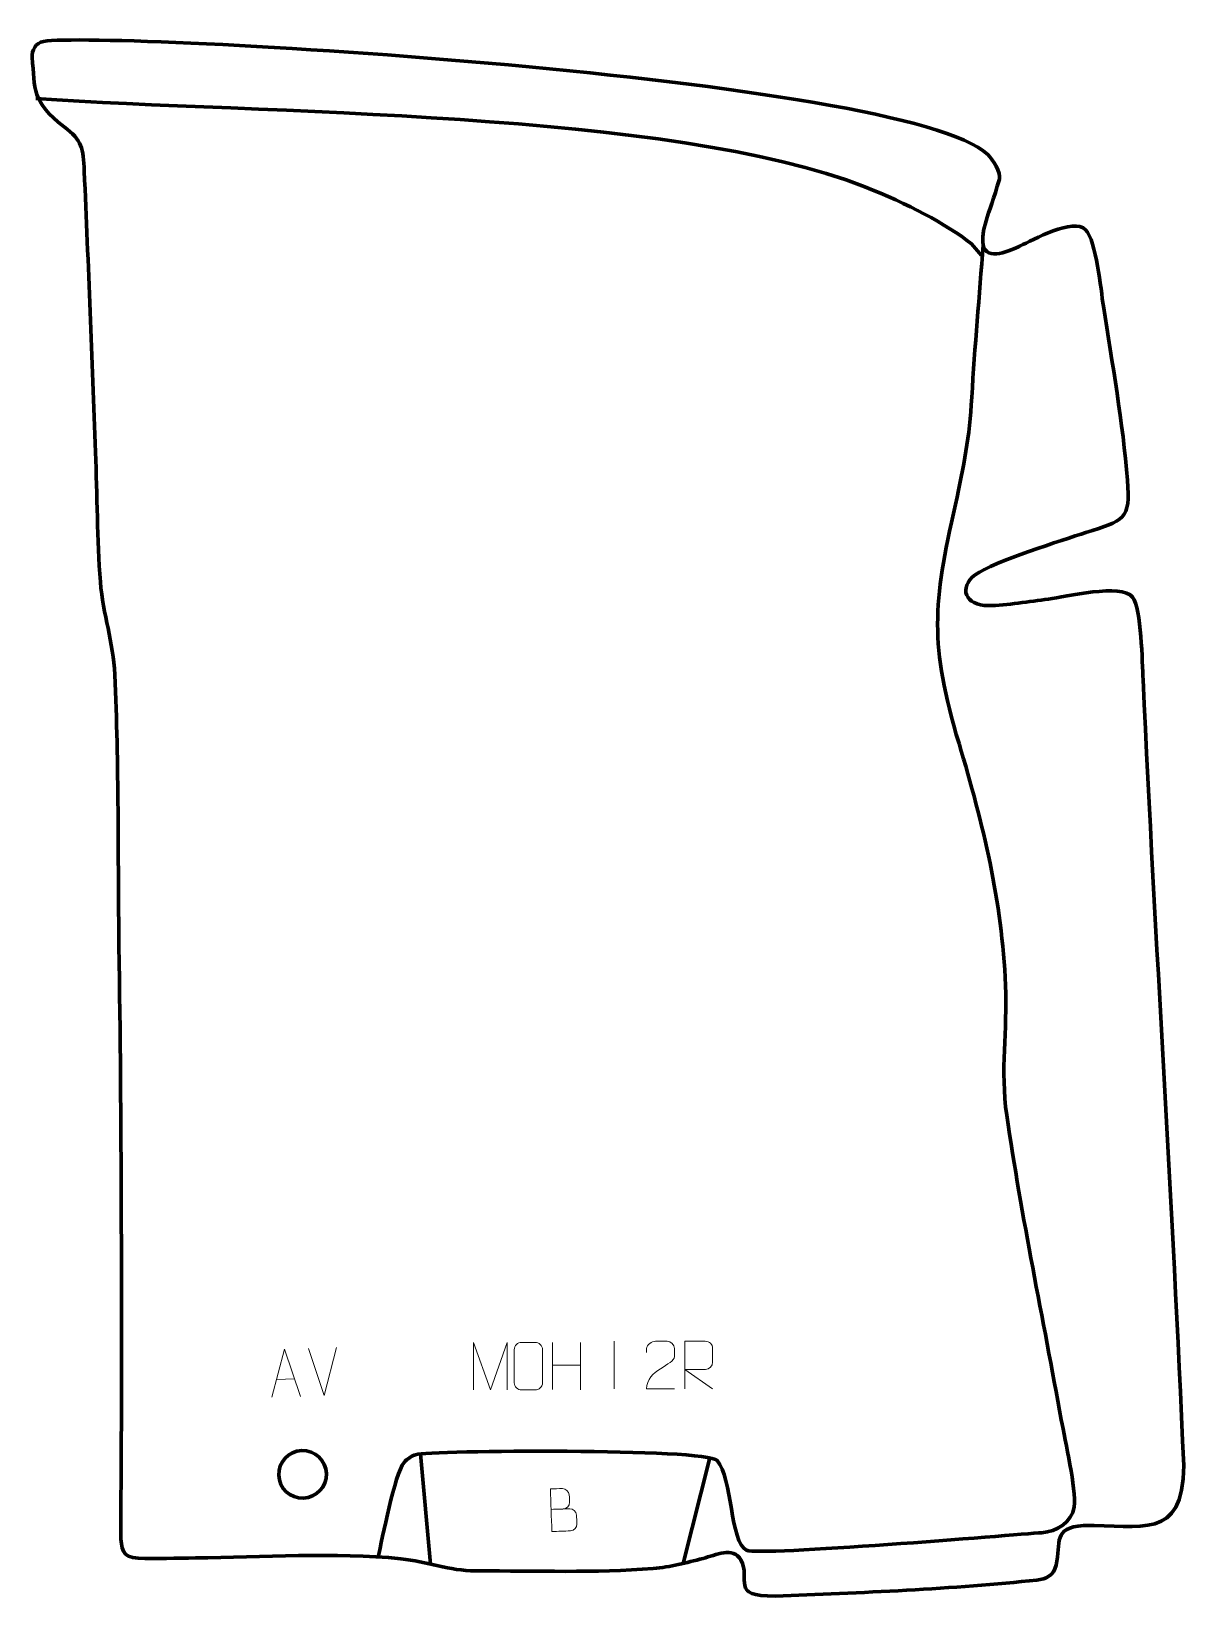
# Model space of a CAD drawing. Header units: millimetres. Extents: x 986 to 1591, y -110 to 711.
import ezdxf

# ---------------------------------------------------------------- set-up
doc = ezdxf.new("R2010")
doc.units = ezdxf.units.MM
doc.header["$MEASUREMENT"] = 0
doc.layers.add('layer 2', color=7, linetype='Continuous')
doc.layers.add('layer 3', color=7, linetype='Continuous')

msp = doc.modelspace()

# ---------------------------------------------------------------- linework, layer by layer
at = {"layer": 'layer 2', "color": 140, "lineweight": 158}
for points, knots in [([(988.6041, 675.4551), (1103.9158, 667.5566), (1321.9995, 669.4015), (1423.4869, 629.127), (1423.4869, 629.127), (1445.5557, 620.3692), (1465.9264, 609.9064), (1479.4273, 599.2463), (1479.4273, 599.2463), (1479.4273, 599.2463), (1484.6667, 593.0703), (1484.6667, 593.0703)], [0, 0, 0, 0, 0.25, 0.25, 0.25, 0.25, 0.5, 0.5, 0.5, 0.5, 1, 1, 1, 1]), ([(1168.175, -89.6243), (1170.3854, -79.9822), (1176.7551, -46.1122), (1181.747, -40.1009), (1181.747, -40.1009), (1183.4774, -38.0173), (1185.5542, -36.7431), (1187.8398, -35.9849), (1187.8398, -35.9849), (1194.8544, -33.658), (1339.9976, -32.4233), (1346.0341, -39.1085), (1346.0341, -39.1085), (1354.1242, -48.0681), (1352.5597, -81.8426), (1361.4278, -86.0987), (1361.4278, -86.0987), (1368.0196, -89.2624), (1500.7111, -78.0293), (1516.2968, -76.9008), (1516.2968, -76.9008), (1523.7924, -76.3561), (1532.2335, -71.4362), (1533.2055, -63.3436), (1533.2055, -63.3436), (1534.3469, -53.8398), (1528.49, -28.8084), (1526.4877, -17.7093), (1526.4877, -17.7093), (1516.8708, 35.3977), (1505.6439, 88.8185), (1497.8547, 142.1746), (1497.8547, 142.1746), (1494.4087, 165.7795), (1498.2551, 186.5083), (1497.234, 210.2268), (1497.234, 210.2268), (1495.3253, 254.5618), (1485.5292, 294.8349), (1472.83, 337.0495), (1472.83, 337.0495), (1457.1918, 389.3795), (1459.1558, 409.9063), (1470.9528, 462.5842), (1470.9528, 462.5842), (1475.5047, 482.9099), (1478.2828, 497.7947), (1479.5114, 518.7357), (1479.5114, 518.7357), (1481.0744, 545.3756), (1483.5057, 572.083), (1485.4964, 598.7125)], [0, 0, 0, 0, 0.07142857, 0.07142857, 0.07142857, 0.07142857, 0.14285714, 0.14285714, 0.14285714, 0.14285714, 0.21428571, 0.21428571, 0.21428571, 0.21428571, 0.28571429, 0.28571429, 0.28571429, 0.28571429, 0.35714286, 0.35714286, 0.35714286, 0.35714286, 0.42857143, 0.42857143, 0.42857143, 0.42857143, 0.5, 0.5, 0.5, 0.5, 0.57142857, 0.57142857, 0.57142857, 0.57142857, 0.64285714, 0.64285714, 0.64285714, 0.64285714, 0.71428571, 0.71428571, 0.71428571, 0.71428571, 0.78571429, 0.78571429, 0.78571429, 0.78571429, 0.85714286, 0.85714286, 0.85714286, 0.85714286, 1, 1, 1, 1])]:
    msp.add_open_spline(points, degree=3, knots=knots, dxfattribs=at)
at = {"layer": 'layer 2', "color": 250, "lineweight": 9}
for points, knots in [([(1112.4466, -5.8832), (1112.4466, -5.8832), (1118.9675, 19.3059), (1118.9675, 19.3059), (1118.9675, 19.3059), (1118.9675, 19.3059), (1127.3789, -5.3767), (1127.3789, -5.3767)], [0, 0, 0, 0, 0.33333333, 0.33333333, 0.33333333, 0.33333333, 1, 1, 1, 1]), ([(1218.1442, -2.0272), (1218.1442, -2.0272), (1218.1442, 22.9307), (1218.1442, 22.9307), (1218.1442, 22.9307), (1218.1442, 22.9307), (1227.0693, -2.0272), (1227.0693, -2.0272), (1227.0693, -2.0272), (1227.0693, -2.0272), (1235.8292, 22.9302), (1235.8292, 22.9302), (1235.8292, 22.9302), (1235.8292, 22.9302), (1235.8292, -2.0272), (1235.8292, -2.0272)], [0, 0, 0, 0, 0.2, 0.2, 0.2, 0.2, 0.4, 0.4, 0.4, 0.4, 0.6, 0.6, 0.6, 0.6, 1, 1, 1, 1]), ([(1243.4671, 22.9282), (1245.7928, 22.9282), (1248.1189, 22.9282), (1250.445, 22.9282), (1250.445, 22.9282), (1252.3916, 22.9638), (1254.383, 21.4722), (1254.4097, 19.0346), (1254.4097, 19.0346), (1254.4093, 13.2877), (1254.4093, 7.5404), (1254.4097, 1.7927), (1254.4097, 1.7927), (1254.2699, -0.5307), (1252.5927, -2.0103), (1250.445, -2.0211), (1250.445, -2.0211), (1248.1131, -2.0207), (1245.7812, -2.0207), (1243.4497, -2.0211), (1243.4497, -2.0211), (1241.5247, -2.1265), (1239.5526, -0.242), (1239.5638, 1.7753), (1239.5638, 1.7753), (1239.5641, 7.5454), (1239.5641, 13.3151), (1239.5638, 19.0844), (1239.5638, 19.0844), (1239.568, 21.2225), (1241.3147, 22.9417), (1243.4671, 22.9282)], [0, 0, 0, 0, 0.11111111, 0.11111111, 0.11111111, 0.11111111, 0.22222222, 0.22222222, 0.22222222, 0.22222222, 0.33333333, 0.33333333, 0.33333333, 0.33333333, 0.44444444, 0.44444444, 0.44444444, 0.44444444, 0.55555556, 0.55555556, 0.55555556, 0.55555556, 0.66666667, 0.66666667, 0.66666667, 0.66666667, 0.77777778, 0.77777778, 0.77777778, 0.77777778, 1, 1, 1, 1]), ([(1323.6437, -1.4334), (1318.7293, -1.4331), (1313.8149, -1.4331), (1308.9008, -1.4334), (1308.9008, -1.4334), (1308.9008, 8.4989), (1323.5518, 11.1401), (1323.6437, 15.4504), (1323.6437, 15.4504), (1323.6434, 16.8745), (1323.6434, 18.2982), (1323.6437, 19.7215), (1323.6437, 19.7215), (1323.6268, 21.7986), (1321.504, 23.5234), (1319.833, 23.5407), (1319.833, 23.5407), (1317.7598, 23.5403), (1315.6869, 23.5403), (1313.6145, 23.5407), (1313.6145, 23.5407), (1311.7924, 23.5572), (1308.9677, 21.7651), (1308.9008, 19.6715), (1308.9008, 19.6715), (1308.9008, 19.6715), (1308.9008, 17.6167), (1308.9008, 17.6167)], [0, 0, 0, 0, 0.125, 0.125, 0.125, 0.125, 0.25, 0.25, 0.25, 0.25, 0.375, 0.375, 0.375, 0.375, 0.5, 0.5, 0.5, 0.5, 0.625, 0.625, 0.625, 0.625, 0.75, 0.75, 0.75, 0.75, 1, 1, 1, 1]), ([(1328.9402, -1.423), (1328.9402, -1.423), (1328.9402, 23.5305), (1328.9402, 23.5305), (1328.9402, 23.5305), (1332.535, 23.5305), (1336.1305, 23.5305), (1339.7257, 23.5305), (1339.7257, 23.5305), (1342.051, 23.4928), (1343.6083, 22.0028), (1343.6042, 19.6364), (1343.6042, 19.6364), (1343.6038, 17.6009), (1343.6038, 14.5415), (1343.6042, 12.5055), (1343.6042, 12.5055), (1343.5977, 10.63), (1341.7854, 8.6882), (1339.7759, 8.6691), (1339.7759, 8.6691), (1339.7759, 8.6691), (1328.9402, 8.6691), (1328.9402, 8.6691), (1328.9402, 8.6691), (1328.9402, 8.6691), (1343.5949, -1.423), (1343.5949, -1.423)], [0, 0, 0, 0, 0.125, 0.125, 0.125, 0.125, 0.25, 0.25, 0.25, 0.25, 0.375, 0.375, 0.375, 0.375, 0.5, 0.5, 0.5, 0.5, 0.625, 0.625, 0.625, 0.625, 0.75, 0.75, 0.75, 0.75, 1, 1, 1, 1]), ([(1258.8437, -64.6849), (1262.1008, -64.5741), (1265.3583, -64.4636), (1268.6161, -64.3535), (1268.6161, -64.3535), (1270.385, -64.309), (1272.1596, -65.8047), (1272.2218, -67.6394), (1272.2218, -67.6394), (1272.2557, -68.6496), (1272.3483, -71.3794), (1272.383, -72.3899), (1272.383, -72.3899), (1272.4552, -74.0525), (1271.1358, -75.9021), (1269.0572, -75.9574), (1269.0572, -75.9574), (1265.799, -76.0676), (1262.5412, -76.1781), (1259.2837, -76.2889), (1259.2837, -76.2889), (1259.0312, -68.8428), (1258.7786, -61.3969), (1258.5261, -53.9515), (1258.5261, -53.9515), (1260.651, -53.8794), (1262.7762, -53.8073), (1264.9015, -53.7352), (1264.9015, -53.7352), (1266.4055, -53.6684), (1268.3405, -55.315), (1268.4159, -57.0711), (1268.4159, -57.0711), (1268.4783, -58.9206), (1268.4828, -59.0513), (1268.5458, -60.9011), (1268.5458, -60.9011), (1268.624, -62.7501), (1267.0188, -64.4231), (1265.219, -64.4687)], [0, 0, 0, 0, 0.09090909, 0.09090909, 0.09090909, 0.09090909, 0.18181818, 0.18181818, 0.18181818, 0.18181818, 0.27272727, 0.27272727, 0.27272727, 0.27272727, 0.36363636, 0.36363636, 0.36363636, 0.36363636, 0.45454545, 0.45454545, 0.45454545, 0.45454545, 0.54545455, 0.54545455, 0.54545455, 0.54545455, 0.63636364, 0.63636364, 0.63636364, 0.63636364, 0.72727273, 0.72727273, 0.72727273, 0.72727273, 0.81818182, 0.81818182, 0.81818182, 0.81818182, 1, 1, 1, 1])]:
    msp.add_open_spline(points, degree=3, knots=knots, dxfattribs=at)
for points in [[(1139.7906, -4.963), (1139.7906, -4.963), (1131.6272, 19.7281), (1131.6272, 19.7281)], [(1146.2624, 20.2244), (1146.2624, 20.2244), (1139.7907, -4.963), (1139.7907, -4.963)], [(1259.665, 22.9285), (1259.665, 22.9285), (1259.665, -1.849), (1259.665, -1.849)], [(1274.3083, 22.9285), (1274.3083, 22.9285), (1274.3083, -2.025), (1274.3083, -2.025)], [(1291.9867, 23.5335), (1291.9867, 23.5335), (1291.9867, -1.4406), (1291.9867, -1.4406)], [(1259.665, 11.0462), (1259.665, 11.0462), (1274.3083, 11.0466), (1274.3083, 11.0466)], [(1114.8541, 3.4532), (1114.8541, 3.4532), (1124.3444, 3.7751), (1124.3444, 3.7751)]]:
    msp.add_open_spline(points, degree=3, dxfattribs=at)
at = {"layer": 'layer 2', "color": 142, "lineweight": 200}
msp.add_open_spline([(1128.932, -58.7919), (1122.0325, -59.0259), (1116.2495, -53.6223), (1116.0155, -46.7228), (1116.0155, -46.7228), (1115.7815, -39.8232), (1121.185, -34.0402), (1128.0846, -33.8062), (1128.0846, -33.8062), (1134.9842, -33.5722), (1140.7671, -38.9758), (1141.0011, -45.8753), (1141.0011, -45.8753), (1141.2352, -52.7749), (1135.8316, -58.5578), (1128.932, -58.7919)], degree=3, knots=[0, 0, 0, 0, 0.2, 0.2, 0.2, 0.2, 0.4, 0.4, 0.4, 0.4, 0.6, 0.6, 0.6, 0.6, 1, 1, 1, 1], dxfattribs=at)
at = {"layer": 'layer 2', "color": 140, "lineweight": 158}
for points in [[(1190.3919, -35.5932), (1190.3919, -35.5932), (1195.6265, -93.401), (1195.6265, -93.401)], [(1342.0454, -37.6504), (1342.0454, -37.6504), (1328.1248, -93.0213), (1328.1248, -93.0213)]]:
    msp.add_open_spline(points, degree=3, dxfattribs=at)
at = {"layer": 'layer 3', "color": 242, "lineweight": 158}
msp.add_open_spline([(992.6278, 705.4688), (988.5614, 704.8302), (986.3622, 700.5767), (986.689, 697.1425), (986.689, 697.1425), (988.3012, 680.2064), (986.2527, 673.919), (1003.4216, 660.6181), (1003.4216, 660.6181), (1012.9629, 653.5826), (1013.4645, 649.4875), (1014.0202, 637.2996), (1014.0202, 637.2996), (1016.2576, 588.2234), (1017.9601, 539.0586), (1019.9333, 489.9639), (1019.9333, 489.9639), (1020.8371, 467.5245), (1020.7269, 444.1308), (1022.4884, 421.9214), (1022.4884, 421.9214), (1023.9179, 404.562), (1029.2065, 390.5635), (1030.0361, 373.2088), (1030.0361, 373.2088), (1032.2839, 326.1874), (1031.5563, 277.9637), (1032.2254, 230.7879), (1032.2254, 230.7879), (1033.6105, 138.4643), (1033.6875, 46.9605), (1033.3979, -45.3753), (1033.3979, -45.3753), (1033.3654, -55.9074), (1032.9666, -67.2343), (1033.1813, -77.621), (1033.1813, -77.621), (1033.34, -85.2989), (1033.8437, -89.8731), (1042.2536, -90.2673), (1042.2536, -90.2673), (1051.512, -90.7013), (1062.8581, -90.2368), (1072.3083, -90.1242), (1072.3083, -90.1242), (1107.3873, -89.706), (1145.4475, -87.1398), (1180.1053, -90.5742), (1180.1053, -90.5742), (1193.7184, -92.0766), (1205.7413, -96.9101), (1219.0212, -96.9051), (1219.0212, -96.9051), (1219.0212, -96.9051), (1220.3846, -96.9054), (1220.3846, -96.9054), (1220.3846, -96.9054), (1250.6938, -96.9145), (1282.213, -98.0318), (1312.3677, -95.6534), (1312.3677, -95.6534), (1321.6619, -94.9203), (1329.593, -92.6834), (1338.5719, -90.3619), (1338.5719, -90.3619), (1344.9263, -88.719), (1354.4889, -84.053), (1358.4521, -91.2116), (1358.4521, -91.2116), (1364.1019, -101.4164), (1352.0029, -110.4737), (1376.5464, -110.1464), (1376.5464, -110.1464), (1419.5925, -108.4953), (1471.1832, -106.4053), (1513.6872, -101.7363), (1513.6872, -101.7363), (1518.4138, -101.217), (1522.4465, -99.627), (1523.7638, -94.0019), (1523.7638, -94.0019), (1526.5664, -82.034), (1521.6116, -74.2025), (1538.1763, -73.2033), (1538.1763, -73.2033), (1568.2305, -72.4198), (1590.2125, -81.8373), (1590.6651, -41.6461), (1590.6651, -41.6461), (1584.9017, 95.7351), (1575.7241, 233.2343), (1569.3343, 370.6675), (1569.3343, 370.6675), (1568.9755, 379.4201), (1568.424, 407.9001), (1563.8491, 413.9417), (1563.8491, 413.9417), (1558.3077, 421.2596), (1528.411, 414.0964), (1519.7768, 412.9083), (1519.7768, 412.9083), (1509.8386, 411.6616), (1497.9626, 409.5308), (1488.1548, 409.4604), (1488.1548, 409.4604), (1476.0646, 409.5756), (1472.3457, 418.6913), (1481.3349, 425.6855), (1481.3349, 425.6855), (1491.2694, 432.531), (1527.2016, 443.8968), (1539.3851, 447.8227), (1539.3851, 447.8227), (1559.1635, 454.1958), (1562.9839, 454.1717), (1561.1771, 475.3607), (1561.1771, 475.3607), (1558.8016, 505.0581), (1553.1578, 536.9173), (1548.5395, 566.5349), (1548.5395, 566.5349), (1547.2194, 575.4773), (1544.9016, 600.7163), (1539.1884, 606.691), (1539.1884, 606.691), (1533.0495, 613.1107), (1511.4701, 601.2951), (1504.9857, 598.1565), (1504.9857, 598.1565), (1500.3284, 595.9023), (1487.0034, 589.8714), (1485.4964, 598.7125), (1485.4964, 598.7125), (1484.1929, 606.36), (1488.0874, 613.1271), (1493.9953, 633.1432), (1493.9953, 633.1432), (1494.9742, 636.4591), (1490.5208, 643.6375), (1487.8847, 646.1212), (1487.8847, 646.1212), (1444.502, 686.9943), (1026.2872, 710.7556), (992.6278, 705.4688)], degree=3, knots=[0, 0, 0, 0, 0.02702703, 0.02702703, 0.02702703, 0.02702703, 0.05405405, 0.05405405, 0.05405405, 0.05405405, 0.08108108, 0.08108108, 0.08108108, 0.08108108, 0.10810811, 0.10810811, 0.10810811, 0.10810811, 0.13513514, 0.13513514, 0.13513514, 0.13513514, 0.16216216, 0.16216216, 0.16216216, 0.16216216, 0.18918919, 0.18918919, 0.18918919, 0.18918919, 0.21621622, 0.21621622, 0.21621622, 0.21621622, 0.24324324, 0.24324324, 0.24324324, 0.24324324, 0.27027027, 0.27027027, 0.27027027, 0.27027027, 0.2972973, 0.2972973, 0.2972973, 0.2972973, 0.32432432, 0.32432432, 0.32432432, 0.32432432, 0.35135135, 0.35135135, 0.35135135, 0.35135135, 0.37837838, 0.37837838, 0.37837838, 0.37837838, 0.40540541, 0.40540541, 0.40540541, 0.40540541, 0.43243243, 0.43243243, 0.43243243, 0.43243243, 0.45945946, 0.45945946, 0.45945946, 0.45945946, 0.48648649, 0.48648649, 0.48648649, 0.48648649, 0.51351351, 0.51351351, 0.51351351, 0.51351351, 0.54054054, 0.54054054, 0.54054054, 0.54054054, 0.56756757, 0.56756757, 0.56756757, 0.56756757, 0.59459459, 0.59459459, 0.59459459, 0.59459459, 0.62162162, 0.62162162, 0.62162162, 0.62162162, 0.64864865, 0.64864865, 0.64864865, 0.64864865, 0.67567568, 0.67567568, 0.67567568, 0.67567568, 0.7027027, 0.7027027, 0.7027027, 0.7027027, 0.72972973, 0.72972973, 0.72972973, 0.72972973, 0.75675676, 0.75675676, 0.75675676, 0.75675676, 0.78378378, 0.78378378, 0.78378378, 0.78378378, 0.81081081, 0.81081081, 0.81081081, 0.81081081, 0.83783784, 0.83783784, 0.83783784, 0.83783784, 0.86486486, 0.86486486, 0.86486486, 0.86486486, 0.89189189, 0.89189189, 0.89189189, 0.89189189, 0.91891892, 0.91891892, 0.91891892, 0.91891892, 0.94594595, 0.94594595, 0.94594595, 0.94594595, 1, 1, 1, 1], dxfattribs=at)

doc.saveas('drawing.dxf')
